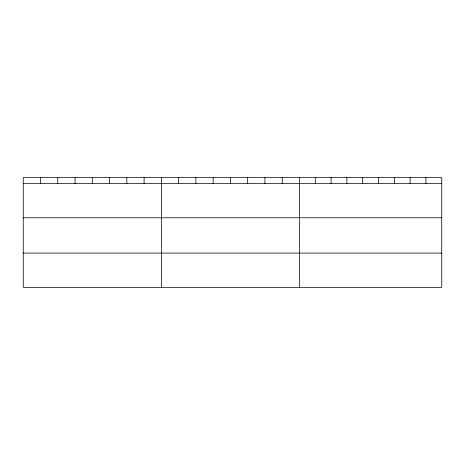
<?xml version="1.0" encoding="UTF-8"?>
<svg xmlns="http://www.w3.org/2000/svg" width="465" height="465" viewBox="0 0 465 465"><rect width="100%" height="100%" fill="white"/><g stroke="black" fill="none" stroke-linecap="round" stroke-linejoin="round"><path stroke-width="0.7" d="M441.75 183.501L441.75 287.37L23.25 287.37L23.25 177.63L441.75 177.63L441.75 183.501L23.25 183.501M23.25 217.777L441.75 217.777M23.25 253.094L441.75 253.094M425.94 177.63L425.94 183.501M410.13 177.63L410.13 183.501M394.32 177.63L394.32 183.501M378.51 177.63L378.51 183.501M362.7 177.63L362.7 183.501M346.89 177.63L346.89 183.501M331.08 177.63L331.08 183.501M315.27 177.63L315.27 183.501M299.46 177.63L299.46 287.37M282.197 177.63L282.197 183.501M264.934 177.63L264.934 183.501M247.671 177.63L247.671 183.501M230.407 177.63L230.407 183.501M213.144 177.63L213.144 183.501M195.881 177.63L195.881 183.501M178.618 177.63L178.618 183.501M161.355 177.63L161.355 287.37M144.092 177.63L144.092 183.501M126.829 177.63L126.829 183.501M109.566 177.63L109.566 183.501M92.303 177.63L92.303 183.501M75.039 177.63L75.039 183.501M57.776 177.63L57.776 183.501M40.513 177.63L40.513 183.501"/></g></svg>
